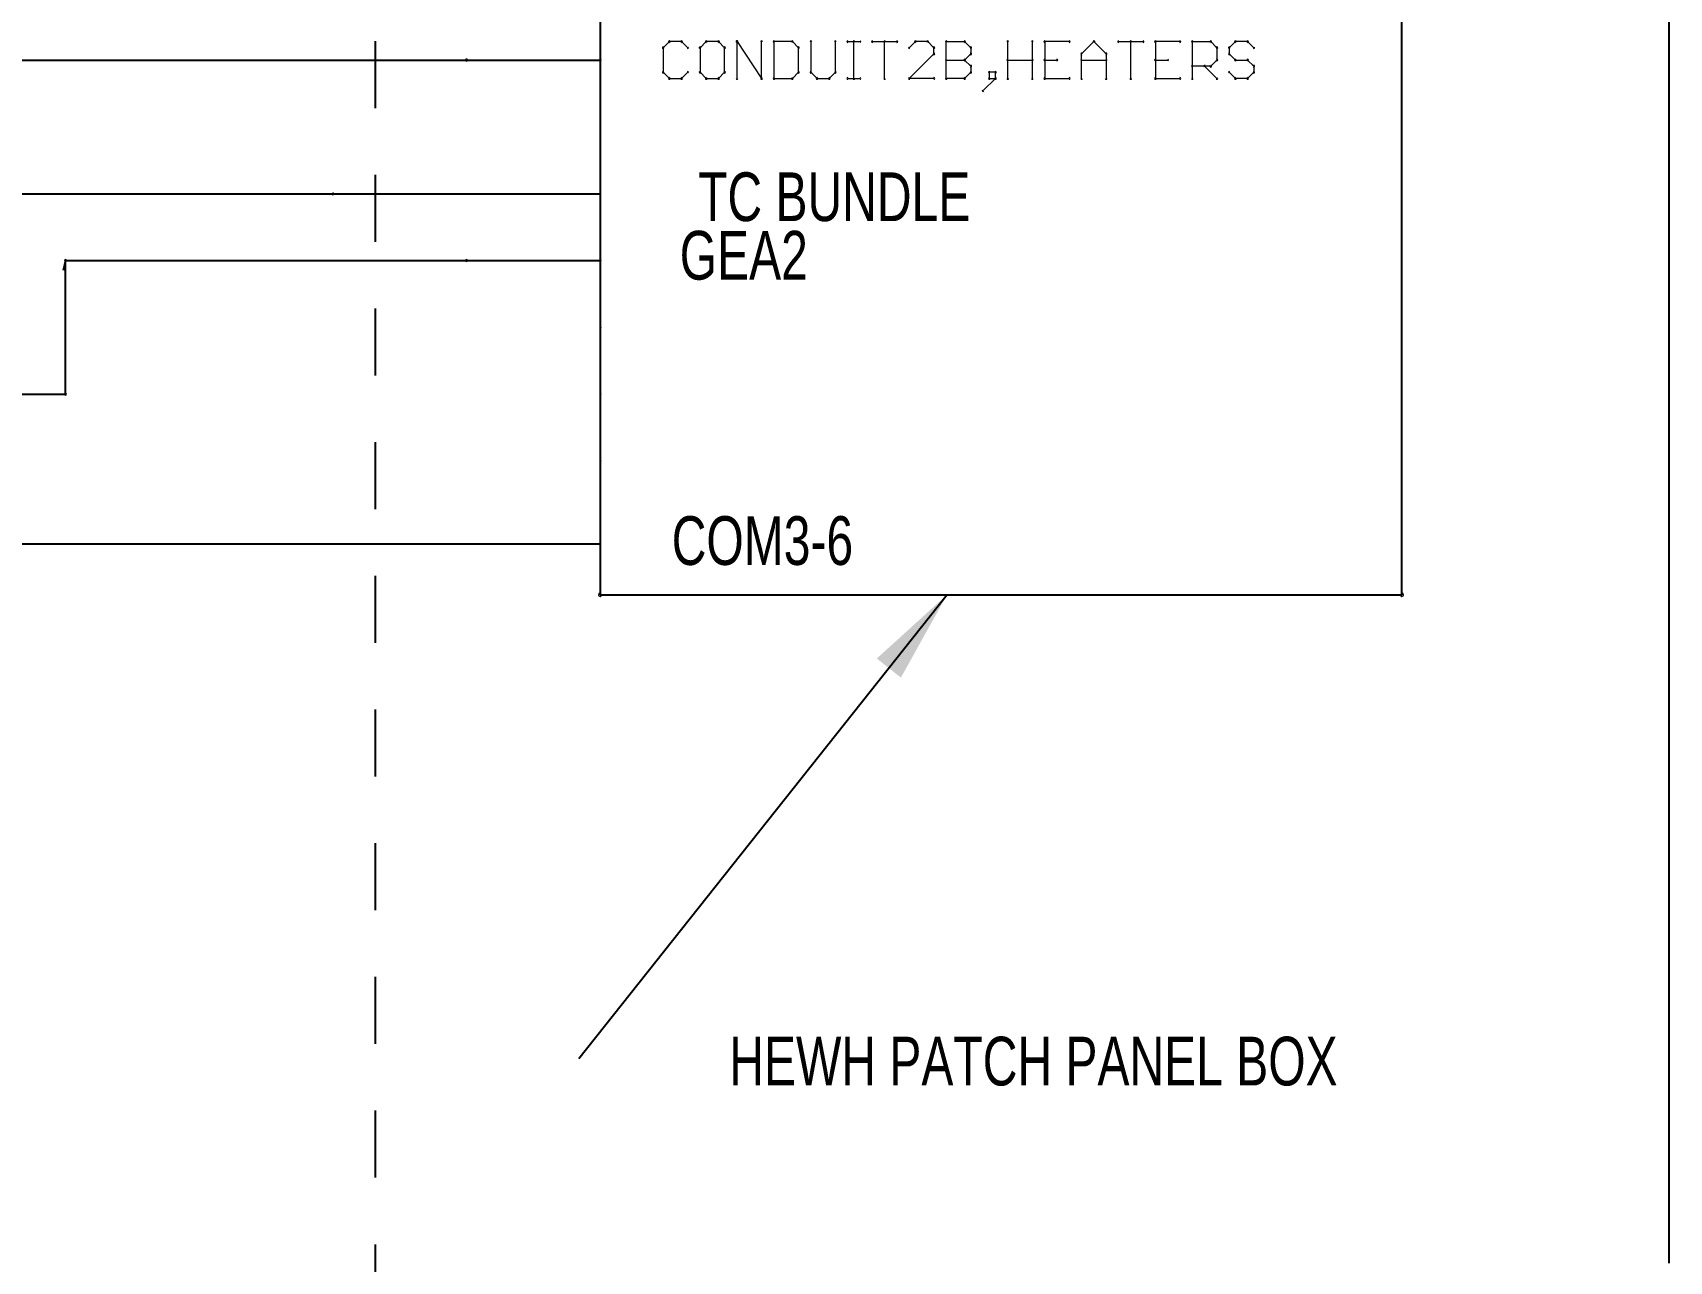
# Model space of a CAD drawing. Header units: inches. Extents: x 0 to 15.7, y 0.2 to 11.1.
# Drawn here: x 8.501 to 10.95, y 4.653 to 6.491 of the extents above; entities that cross this region are included whole.
import ezdxf

# ---------------------------------------------------------------- set-up
doc = ezdxf.new("R2010")
doc.units = ezdxf.units.IN
doc.header["$MEASUREMENT"] = 0
doc.linetypes.add('DOT2', pattern=[0.025, 0, -0.025])
for name, color, linetype in [('104', 174, 'Continuous'), ('105', 6, 'Continuous'), ('94', 14, 'Continuous'), ('95', 250, 'Continuous'), ('TEXT', 4, 'Continuous'), ('THIN_DASHED_NEON_GREEN', 3, 'DOT2'), ('THIN_RED', 1, 'Continuous')]:
    doc.layers.add(name, color=color, linetype=linetype)
doc.layers.add('THICK_RED', color=1, linetype='Continuous', lineweight=50)
doc.styles.add('SLDTEXTSTYLE0', font='TXT', dxfattribs={"width": 0.736842})
doc.dimstyles.new('SLDDIMSTYLE0', dxfattribs={"dimtxt": 0.18, "dimasz": 0.14, "dimexe": 0, "dimexo": 0.0625, "dimgap": 0, "dimtad": 0, "dimtih": 1, "dimtoh": 1, "dimdec": 0, "dimrnd": 1e-09, "dimzin": 0, "dimdsep": 46, "dimtxsty": 'Standard', "dimsah": 1, "dimcen": 0.09, "dimadec": 0, "dimazin": 0, "dimtfac": 0.14, "dimtdec": 0, "dimtofl": 0, "dimtmove": 0, "dimatfit": 3, "dimfxl": 0, "dimfrac": 2, "dimtolj": 1, "dimtzin": 0, "dimarcsym": 0})

# ---------------------------------------------------------------- blocks, each defined once
blk = doc.blocks.new('SW_NOTE_0_91')
at = {"layer": 'TEXT', "color": 0, "insert": (0.6804, 0.0333), "char_height": 0.072917, "attachment_point": 2, "style": 'SLDTEXTSTYLE0'}
blk.add_mtext('HEWH PATCH PANEL BOX', dxfattribs=at)

msp = doc.modelspace()

# ---------------------------------------------------------------- linework, layer by layer
at = {"layer": '104', "lineweight": 18}
for centre, start, end in [((8.55, 6.15), 0, 180), ((8.55, 6.15), 90, 270), ((9.15, 6.15), 270, 90), ((8.55, 5.95), 270, 90), ((8.55, 5.95), 180, 0)]:
    msp.add_arc(centre, 0.0015, start, end, dxfattribs=at)
at = {"layer": '105', "lineweight": 18}
for start, end in [(180, 0), (270, 90)]:
    msp.add_arc((8.95, 6.25), 0.0015, start, end, dxfattribs=at)
at = {"layer": '94', "lineweight": 25}
for p, q in [((9.35, 7.65), (9.35, 5.65)), ((10.55, 5.65), (10.55, 7.65)), ((9.15, 6.45), (9.35, 6.45)), ((9.15, 6.15), (9.35, 6.15)), ((9.35, 5.65), (10.55, 5.65))]:
    msp.add_line(p, q, dxfattribs=at)
at = {"layer": '94', "lineweight": 18}
for centre, radius, start, end in [((9.15, 6.45), 0.0015, 90, 270), ((9.35, 6.45), 0.0015, 270, 90), ((9.15, 6.15), 0.0015, 90, 270), ((9.35, 6.15), 0.0015, 270, 90), ((9.35, 6.05), 0.0015, 270, 90), ((9.35, 5.95), 0.0015, 270, 90), ((9.35, 5.85), 0.0015, 270, 90), ((9.35, 5.65), 0.0025, 90, 270), ((9.35, 5.65), 0.0025, 180, 0), ((10.55, 5.65), 0.0025, 180, 0), ((10.55, 5.65), 0.0025, 270, 90)]:
    msp.add_arc(centre, radius, start, end, dxfattribs=at)
at = {"layer": '95', "lineweight": 18}
for p, q in [((9.4537, 6.4775), (9.4445, 6.4684)), ((9.4445, 6.4684), (9.4445, 6.4317)), ((9.472, 6.4775), (9.4537, 6.4775)), ((9.4812, 6.4684), (9.472, 6.4775)), ((9.5089, 6.4775), (9.4997, 6.4684)), ((9.4997, 6.4684), (9.4997, 6.4317)), ((9.5273, 6.4775), (9.5089, 6.4775)), ((9.5364, 6.4684), (9.5273, 6.4775)), ((9.5364, 6.4317), (9.5364, 6.4684)), ((9.555, 6.4225), (9.555, 6.4775)), ((9.555, 6.4775), (9.5917, 6.4225)), ((9.5917, 6.4225), (9.5917, 6.4775)), ((9.6102, 6.4775), (9.6102, 6.4225)), ((9.6378, 6.4775), (9.6102, 6.4775)), ((9.6469, 6.4684), (9.6378, 6.4775)), ((9.6469, 6.4317), (9.6469, 6.4684)), ((9.6655, 6.4775), (9.6655, 6.4317)), ((9.7022, 6.4317), (9.7022, 6.4775)), ((9.7207, 6.4775), (9.7391, 6.4775)), ((9.7299, 6.4225), (9.7299, 6.4775)), ((9.7576, 6.4775), (9.7943, 6.4775)), ((9.7759, 6.4225), (9.7759, 6.4775)), ((9.822, 6.4775), (9.8128, 6.4684)), ((9.8403, 6.4775), (9.822, 6.4775)), ((9.8495, 6.4684), (9.8403, 6.4775)), ((9.8495, 6.4592), (9.8495, 6.4684)), ((9.8681, 6.4225), (9.8681, 6.4775)), ((9.8681, 6.4775), (9.8956, 6.4775)), ((9.8956, 6.4775), (9.9048, 6.4684)), ((9.9048, 6.4684), (9.9048, 6.4592)), ((9.9601, 6.4225), (9.9601, 6.4775)), ((9.9968, 6.4775), (9.9968, 6.4225)), ((10.0521, 6.4775), (10.0154, 6.4775)), ((10.0154, 6.4775), (10.0154, 6.4225)), ((10.0706, 6.4592), (10.089, 6.4775)), ((10.089, 6.4775), (10.1073, 6.4592)), ((10.1259, 6.4775), (10.1626, 6.4775)), ((10.1442, 6.4225), (10.1442, 6.4775)), ((10.2178, 6.4775), (10.1811, 6.4775)), ((10.1811, 6.4775), (10.1811, 6.4225)), ((10.2364, 6.4225), (10.2364, 6.4775)), ((10.2364, 6.4775), (10.2639, 6.4775)), ((10.2639, 6.4775), (10.2731, 6.4684)), ((10.2731, 6.4684), (10.2731, 6.45)), ((10.3008, 6.4775), (10.2916, 6.4684)), ((10.2916, 6.4684), (10.2916, 6.4592)), ((10.3191, 6.4775), (10.3008, 6.4775)), ((10.3283, 6.4684), (10.3191, 6.4775)), ((9.8128, 6.4225), (9.8495, 6.4592)), ((9.8681, 6.45), (9.8956, 6.45)), ((9.9048, 6.4592), (9.8956, 6.45)), ((9.8956, 6.45), (9.9048, 6.4408)), ((9.9048, 6.4408), (9.9048, 6.4317)), ((9.9601, 6.45), (9.9968, 6.45)), ((10.0154, 6.45), (10.0337, 6.45)), ((10.0706, 6.4225), (10.0706, 6.4592)), ((10.0706, 6.45), (10.1073, 6.45)), ((10.1073, 6.4592), (10.1073, 6.4225)), ((10.1811, 6.45), (10.1995, 6.45)), ((10.2639, 6.4408), (10.2364, 6.4408)), ((10.2547, 6.4408), (10.2731, 6.4225)), ((10.2731, 6.45), (10.2639, 6.4408)), ((10.2916, 6.4592), (10.3008, 6.45)), ((10.3008, 6.45), (10.3191, 6.45)), ((10.3191, 6.45), (10.3283, 6.4408)), ((10.3283, 6.4408), (10.3283, 6.4317)), ((9.4445, 6.4317), (9.4537, 6.4225)), ((9.4537, 6.4225), (9.472, 6.4225)), ((9.472, 6.4225), (9.4812, 6.4317)), ((9.4997, 6.4317), (9.5089, 6.4225)), ((9.5089, 6.4225), (9.5273, 6.4225)), ((9.5273, 6.4225), (9.5364, 6.4317)), ((9.6102, 6.4225), (9.6378, 6.4225)), ((9.6378, 6.4225), (9.6469, 6.4317)), ((9.6655, 6.4317), (9.6747, 6.4225)), ((9.6747, 6.4225), (9.693, 6.4225)), ((9.693, 6.4225), (9.7022, 6.4317)), ((9.7207, 6.4225), (9.7391, 6.4225)), ((9.8495, 6.4225), (9.8128, 6.4225)), ((9.8956, 6.4225), (9.8681, 6.4225)), ((9.9048, 6.4317), (9.8956, 6.4225)), ((9.9233, 6.4042), (9.9417, 6.4225)), ((9.9417, 6.4317), (9.9325, 6.4317)), ((9.9325, 6.4317), (9.9325, 6.4225)), ((9.9325, 6.4225), (9.9417, 6.4225)), ((9.9417, 6.4225), (9.9417, 6.4317)), ((10.0154, 6.4225), (10.0521, 6.4225)), ((10.1811, 6.4225), (10.2178, 6.4225)), ((10.3008, 6.4225), (10.2916, 6.4317)), ((10.3191, 6.4225), (10.3008, 6.4225)), ((10.3283, 6.4317), (10.3191, 6.4225))]:
    msp.add_line(p, q, dxfattribs=at)
for centre, start, end in [((9.4445, 6.4684), 0, 180), ((9.4445, 6.4684), 135.0162, 315.0162), ((9.4537, 6.4775), 90, 270), ((9.4537, 6.4775), 314.9838, 134.9838), ((9.472, 6.4775), 45.0162, 225.0162), ((9.472, 6.4775), 270, 90), ((9.4812, 6.4684), 224.9838, 44.9838), ((9.4997, 6.4684), 0, 180), ((9.4997, 6.4684), 135.0162, 315.0162), ((9.5089, 6.4775), 90, 270), ((9.5089, 6.4775), 315, 135), ((9.5273, 6.4775), 45, 225), ((9.5273, 6.4775), 270, 90), ((9.5364, 6.4684), 0, 180), ((9.5364, 6.4684), 224.9838, 44.9838), ((9.555, 6.4775), 0, 180), ((9.555, 6.4775), 33.6774, 213.6774), ((9.5917, 6.4775), 0, 180), ((9.6102, 6.4775), 0, 180), ((9.6102, 6.4775), 90, 270), ((9.6378, 6.4775), 45, 225), ((9.6378, 6.4775), 270, 90), ((9.6469, 6.4684), 0, 180), ((9.6469, 6.4684), 225, 45), ((9.6655, 6.4775), 0, 180), ((9.7022, 6.4775), 0, 180), ((9.7207, 6.4775), 90, 270), ((9.7299, 6.4775), 0, 180), ((9.7391, 6.4775), 270, 90), ((9.7576, 6.4775), 90, 270), ((9.7759, 6.4775), 0, 180), ((9.7943, 6.4775), 270, 90), ((9.8128, 6.4684), 135, 315), ((9.822, 6.4775), 90, 270), ((9.822, 6.4775), 315, 135), ((9.8403, 6.4775), 45, 225), ((9.8403, 6.4775), 270, 90), ((9.8495, 6.4684), 0, 180), ((9.8495, 6.4684), 225, 45), ((9.8681, 6.4775), 0, 180), ((9.8681, 6.4775), 90, 270), ((9.8956, 6.4775), 45, 225), ((9.8956, 6.4775), 270, 90), ((9.9048, 6.4684), 0, 180), ((9.9048, 6.4684), 225, 45), ((9.9601, 6.4775), 0, 180), ((9.9968, 6.4775), 0, 180), ((10.0154, 6.4775), 90, 270), ((10.0154, 6.4775), 0, 180), ((10.0521, 6.4775), 270, 90), ((10.089, 6.4775), 45.0162, 225.0162), ((10.089, 6.4775), 314.9838, 134.9838), ((10.1259, 6.4775), 90, 270), ((10.1442, 6.4775), 0, 180), ((10.1626, 6.4775), 270, 90), ((10.1811, 6.4775), 90, 270), ((10.1811, 6.4775), 0, 180), ((10.2178, 6.4775), 270, 90), ((10.2364, 6.4775), 0, 180), ((10.2364, 6.4775), 90, 270), ((10.2639, 6.4775), 45.0162, 225.0162), ((10.2639, 6.4775), 270, 90), ((10.2731, 6.4684), 0, 180), ((10.2731, 6.4684), 224.9838, 44.9838), ((10.2916, 6.4684), 0, 180), ((10.2916, 6.4684), 135.0162, 315.0162), ((10.3008, 6.4775), 90, 270), ((10.3008, 6.4775), 315, 135), ((10.3191, 6.4775), 45, 225), ((10.3191, 6.4775), 270, 90), ((10.3283, 6.4684), 224.9838, 44.9838), ((9.8495, 6.4592), 180, 0), ((9.8495, 6.4592), 314.9838, 134.9838), ((9.8681, 6.45), 90, 270), ((9.8956, 6.45), 44.9838, 224.9838), ((9.8956, 6.45), 135.0162, 315.0162), ((9.8956, 6.45), 270, 90), ((9.9048, 6.4592), 180, 0), ((9.9048, 6.4408), 0, 180), ((9.9048, 6.4592), 314.9838, 134.9838), ((9.9048, 6.4408), 225.0162, 45.0162), ((9.9601, 6.45), 90, 270), ((9.9968, 6.45), 270, 90), ((10.0154, 6.45), 90, 270), ((10.0337, 6.45), 270, 90), ((10.0706, 6.4592), 0, 180), ((10.0706, 6.4592), 134.9838, 314.9838), ((10.0706, 6.45), 90, 270), ((10.1073, 6.4592), 0, 180), ((10.1073, 6.4592), 225.0162, 45.0162), ((10.1073, 6.45), 270, 90), ((10.1811, 6.45), 90, 270), ((10.1995, 6.45), 270, 90), ((10.2364, 6.4408), 90, 270), ((10.2547, 6.4408), 45, 225), ((10.2639, 6.4408), 134.9838, 314.9838), ((10.2639, 6.4408), 270, 90), ((10.2731, 6.45), 180, 0), ((10.2731, 6.45), 315.0162, 135.0162), ((10.2916, 6.4592), 45, 225), ((10.2916, 6.4592), 180, 0), ((10.3008, 6.45), 90, 270), ((10.3008, 6.45), 224.9838, 44.9838), ((10.3191, 6.45), 44.9838, 224.9838), ((10.3191, 6.45), 270, 90), ((10.3283, 6.4408), 0, 180), ((10.3283, 6.4408), 225, 45), ((9.4445, 6.4317), 180, 0), ((9.4445, 6.4317), 44.9838, 224.9838), ((9.4537, 6.4225), 90, 270), ((9.4537, 6.4225), 225.0162, 45.0162), ((9.472, 6.4225), 134.9838, 314.9838), ((9.472, 6.4225), 270, 90), ((9.4812, 6.4317), 315.0162, 135.0162), ((9.4997, 6.4317), 44.9838, 224.9838), ((9.4997, 6.4317), 180, 0), ((9.5089, 6.4225), 90, 270), ((9.5089, 6.4225), 225, 45), ((9.5273, 6.4225), 135, 315), ((9.5273, 6.4225), 270, 90), ((9.5364, 6.4317), 180, 0), ((9.5364, 6.4317), 315.0162, 135.0162), ((9.555, 6.4225), 180, 0), ((9.5917, 6.4225), 180, 0), ((9.5917, 6.4225), 213.6774, 33.6774), ((9.6102, 6.4225), 90, 270), ((9.6102, 6.4225), 180, 0), ((9.6378, 6.4225), 135, 315), ((9.6378, 6.4225), 270, 90), ((9.6469, 6.4317), 180, 0), ((9.6469, 6.4317), 315, 135), ((9.6655, 6.4317), 44.9838, 224.9838), ((9.6655, 6.4317), 180, 0), ((9.6747, 6.4225), 90, 270), ((9.6747, 6.4225), 225, 45), ((9.693, 6.4225), 135, 315), ((9.693, 6.4225), 270, 90), ((9.7022, 6.4317), 180, 0), ((9.7022, 6.4317), 315.0162, 135.0162), ((9.7207, 6.4225), 90, 270), ((9.7299, 6.4225), 180, 0), ((9.7391, 6.4225), 270, 90), ((9.7759, 6.4225), 180, 0), ((9.8128, 6.4225), 90, 270), ((9.8128, 6.4225), 134.9838, 314.9838), ((9.8495, 6.4225), 270, 90), ((9.8681, 6.4225), 90, 270), ((9.8681, 6.4225), 180, 0), ((9.8956, 6.4225), 135, 315), ((9.8956, 6.4225), 270, 90), ((9.9048, 6.4317), 180, 0), ((9.9048, 6.4317), 315, 135), ((9.9325, 6.4317), 90, 270), ((9.9325, 6.4317), 0, 180), ((9.9325, 6.4225), 90, 270), ((9.9325, 6.4225), 180, 0), ((9.9417, 6.4317), 0, 180), ((9.9417, 6.4225), 180, 0), ((9.9417, 6.4225), 315, 135), ((9.9417, 6.4317), 270, 90), ((9.9417, 6.4225), 270, 90), ((9.9601, 6.4225), 180, 0), ((9.9968, 6.4225), 180, 0), ((10.0154, 6.4225), 90, 270), ((10.0154, 6.4225), 180, 0), ((10.0521, 6.4225), 270, 90), ((10.0706, 6.4225), 180, 0), ((10.1073, 6.4225), 180, 0), ((10.1442, 6.4225), 180, 0), ((10.1811, 6.4225), 90, 270), ((10.1811, 6.4225), 180, 0), ((10.2178, 6.4225), 270, 90), ((10.2364, 6.4225), 180, 0), ((10.2731, 6.4225), 225, 45), ((10.2916, 6.4317), 44.9838, 224.9838), ((10.3008, 6.4225), 90, 270), ((10.3008, 6.4225), 225, 45), ((10.3191, 6.4225), 135, 315), ((10.3191, 6.4225), 270, 90), ((10.3283, 6.4317), 180, 0), ((10.3283, 6.4317), 315.0162, 135.0162), ((9.9233, 6.4042), 135, 315)]:
    msp.add_arc(centre, 0.00125, start, end, dxfattribs=at)
at = {"layer": 'TEXT', "lineweight": 18}
msp.add_arc((9.15, 6.45), 0.0015, 270, 90, dxfattribs=at)
at = {"layer": 'THICK_RED', "lineweight": 25}
msp.add_line((10.95, 4.65), (10.95, 7.75), dxfattribs=at)
at = {"layer": 'THIN_DASHED_NEON_GREEN'}
msp.add_line((9.0134, 9.0781), (9.0134, 2.1416), dxfattribs=at)
at = {"layer": 'THIN_RED'}
for p, q in [((6.95, 6.45), (9.15, 6.45)), ((7.75, 6.25), (9.35, 6.25)), ((8.55, 6.15), (8.5466, 6.1351)), ((8.55, 5.95), (8.55, 6.15)), ((8.55, 6.15), (9.15, 6.15)), ((6.95, 5.95), (8.55, 5.95)), ((6.75, 5.7261), (9.35, 5.7261))]:
    msp.add_line(p, q, dxfattribs=at)

# ---------------------------------------------------------------- block references
at = {"layer": 'TEXT'}
msp.add_blockref('SW_NOTE_0_91', (9.3182, 4.9554), dxfattribs=at)

# ---------------------------------------------------------------- texts
at = {"layer": 'TEXT', "char_height": 0.07292, "attachment_point": 2, "style": 'SLDTEXTSTYLE0'}
for s, insert in [('TC BUNDLE', (9.7004, 6.2819)), ('GEA2', (9.5651, 6.1944)), ('COM3-6', (9.593, 5.7675))]:
    msp.add_mtext(s, dxfattribs=dict(at, insert=insert))

# ---------------------------------------------------------------- leaders
at = {"layer": 'TEXT'}
msp.add_leader([(9.8692, 5.65), (9.3182, 4.9554)], dimstyle='SLDDIMSTYLE0', dxfattribs=at)

doc.saveas('drawing.dxf')
